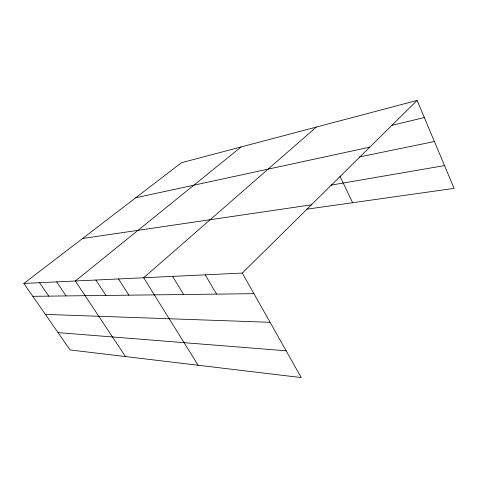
<?xml version="1.0" encoding="UTF-8"?>
<svg xmlns="http://www.w3.org/2000/svg" width="478" height="478" viewBox="0 0 478 478"><rect width="100%" height="100%" fill="white"/><g stroke="black" fill="none" stroke-linecap="round" stroke-linejoin="round"><path stroke-width="0.72" d="M242.304 273.063L301.242 377.572L70.081 349.938L23.9 283.454L242.304 273.063L417.103 100.428L454.1 188.368L306.267 209.274M316.293 127.082L143.669 277.754L198.155 365.246M241.157 146.943L75.339 281.004L125.481 356.558M23.9 283.454L181.437 162.729L417.103 100.428M391.751 125.361L424.315 117.564M135.716 197.767L369.787 147.158M359.504 156.921L434.394 141.536M330.919 185.153L444.522 165.597M82.563 238.498L311.393 204.829M32.839 296.324L253.932 293.671M45.392 314.399L270.076 322.303M58.053 332.622L286.155 350.81M39.572 282.707L48.774 296.133M56.655 281.895L66.125 295.924M95.869 280.03L105.913 295.452M118.526 278.949L128.875 295.171M172.618 276.38L183.6 294.52M205.247 274.826L216.552 294.119M339.972 176.358L352.639 202.72"/></g></svg>
